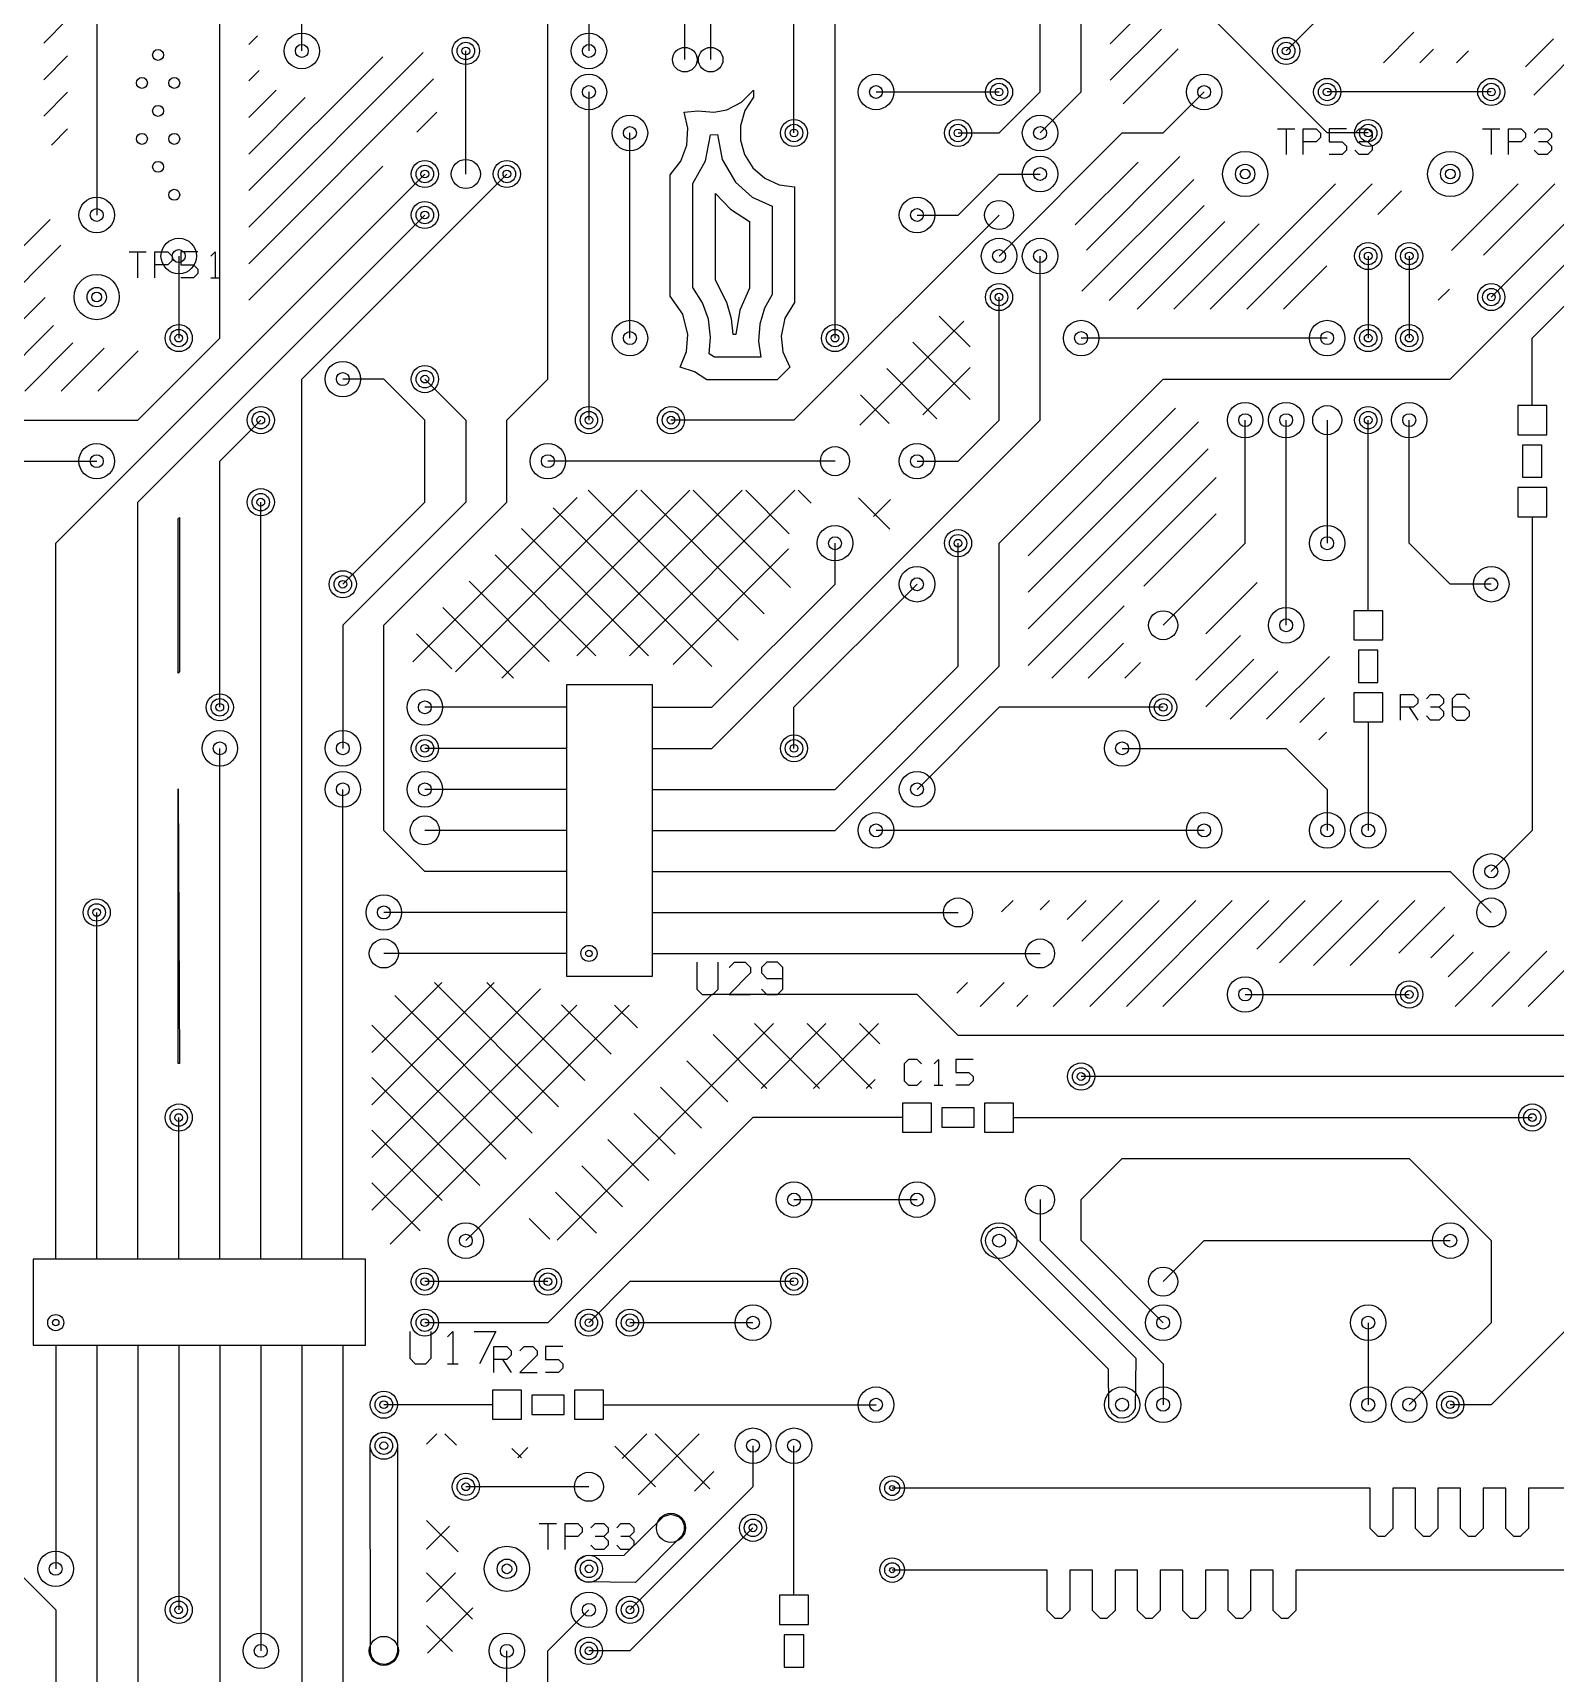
# Model space of a CAD drawing. Extents: x 7 to 280, y 7 to 360.
# Drawn here: x 122.5 to 169.6, y 249.5 to 300.3 of the extents above; entities that cross this region are included whole.
import ezdxf

# ---------------------------------------------------------------- set-up
doc = ezdxf.new("R2010")
doc.units = 0
doc.layers.add('SCORE', color=5, linetype='CONTINUOUS')

msp = doc.modelspace()

# ---------------------------------------------------------------- linework, layer by layer
at = {"layer": 'SCORE'}
for p, q in [((143.47, 299.45), (143.47, 323.45)), ((139.7, 321.31), (139.7, 299.72)), ((173.99, 312.42), (161.29, 299.72)), ((130.81, 299.72), (130.81, 311.15)), ((142.67, 299.45), (142.67, 310.05)), ((182.88, 307.34), (167.64, 292.1)), ((128.27, 290.83), (128.27, 304.8)), ((138.43, 289.56), (138.43, 303.53)), ((146.05, 297.18), (146.05, 303.53)), ((147.32, 290.83), (147.32, 303.53)), ((124.46, 302.26), (124.46, 294.64)), ((153.67, 298.45), (153.67, 302.26)), ((154.94, 298.45), (154.94, 302.26)), ((122.82, 299.9613), (123.56, 300.7013)), ((155.84, 299.9426), (156.8635, 300.9661)), ((162.56, 297.18), (158.75, 300.99)), ((129.17, 299.9223), (129.4395, 300.1918)), ((155.84, 298.8112), (157.4268, 300.398)), ((164.2984, 299.35), (165.2464, 300.298)), ((129.17, 294.2655), (134.5715, 299.667)), ((135.89, 295.91), (135.89, 299.72)), ((156.2402, 298.08), (157.945, 299.7848)), ((165.4298, 299.35), (165.855, 299.7753)), ((166.5611, 299.35), (166.9347, 299.7236)), ((168.7041, 299.2302), (169.5639, 300.09)), ((168.9559, 298.3506), (170.6952, 300.09)), ((122.82, 298.8299), (123.56, 299.5699)), ((129.17, 295.3968), (133.314, 299.5409)), ((129.17, 298.791), (129.4933, 299.1142)), ((129.17, 293.1341), (134.8923, 298.8564)), ((122.82, 297.6985), (123.56, 298.4385)), ((129.17, 297.6596), (130.0171, 298.5067)), ((129.17, 296.5282), (130.9161, 298.2743)), ((139.7, 298.45), (139.7, 288.29)), ((143.9688, 297.8987), (144.4257, 298.13)), ((144.4257, 298.13), (144.8, 298.5085)), ((144.8, 298.2868), (144.532, 297.8752)), ((144.8, 298.5085), (144.8, 298.2868)), ((148.59, 298.45), (152.4, 298.45)), ((152.4, 297.18), (153.67, 298.45)), ((153.67, 297.18), (154.94, 298.45)), ((157.48, 297.18), (158.75, 298.45)), ((167.64, 298.45), (162.56, 298.45)), ((134.3734, 297.2061), (134.99, 297.8227)), ((142.6516, 297.8207), (143.07, 297.8703)), ((142.7633, 297.3295), (142.6516, 297.8207)), ((143.07, 297.8703), (143.5686, 297.8233)), ((143.5686, 297.8233), (143.9688, 297.8987)), ((144.532, 297.8752), (144.3956, 297.4046)), ((123.0592, 296.8064), (123.56, 297.3072)), ((140.97, 290.83), (140.97, 297.18)), ((142.7295, 296.8025), (142.7633, 297.3295)), ((143.3141, 296.3126), (143.4685, 297.1207)), ((143.4685, 297.1207), (143.6812, 297.1302)), ((143.6812, 297.1302), (143.826, 296.3623)), ((144.3956, 297.4046), (144.3956, 296.9554)), ((151.13, 297.18), (152.4, 297.18)), ((152.4, 293.37), (156.21, 297.18)), ((156.21, 297.18), (157.48, 297.18)), ((161.02, 297.31), (161.5533, 297.31)), ((161.2867, 297.31), (161.2867, 296.51)), ((161.82, 296.51), (161.82, 297.31)), ((161.82, 297.31), (162.22, 297.31)), ((162.22, 297.31), (162.3533, 297.1767)), ((162.3533, 297.1767), (162.3533, 297.0433)), ((163.83, 297.18), (162.56, 297.18)), ((163.1533, 297.31), (162.62, 297.31)), ((162.62, 297.31), (162.62, 296.91)), ((163.42, 297.1767), (163.5533, 297.31)), ((163.5533, 297.31), (163.82, 297.31)), ((163.82, 297.31), (163.9533, 297.1767)), ((163.9533, 297.1767), (163.9533, 297.0433)), ((167.37, 297.31), (167.9033, 297.31)), ((167.6367, 297.31), (167.6367, 296.51)), ((168.17, 296.51), (168.17, 297.31)), ((168.17, 297.31), (168.57, 297.31)), ((168.57, 297.31), (168.7033, 297.1767)), ((168.7033, 297.1767), (168.7033, 297.0433)), ((168.97, 297.1767), (169.1033, 297.31)), ((169.1033, 297.31), (169.37, 297.31)), ((169.37, 297.31), (169.5033, 297.1767)), ((169.5033, 297.1767), (169.5033, 297.0433)), ((142.5442, 296.308), (142.7295, 296.8025)), ((144.3956, 296.9554), (144.5181, 296.5162)), ((162.22, 296.91), (161.82, 296.91)), ((162.3533, 297.0433), (162.22, 296.91)), ((162.62, 296.91), (163.02, 296.91)), ((163.02, 296.91), (163.1533, 296.7767)), ((163.1533, 296.6433), (163.02, 296.51)), ((163.1533, 296.7767), (163.1533, 296.6433)), ((163.5533, 296.51), (163.42, 296.6433)), ((163.82, 296.91), (163.5533, 296.91)), ((163.9533, 297.0433), (163.82, 296.91)), ((163.82, 296.91), (163.9533, 296.7767)), ((163.9533, 296.6433), (163.82, 296.51)), ((163.9533, 296.7767), (163.9533, 296.6433)), ((168.57, 296.91), (168.17, 296.91)), ((168.7033, 297.0433), (168.57, 296.91)), ((169.1033, 296.51), (168.97, 296.6433)), ((169.37, 296.91), (169.1033, 296.91)), ((169.5033, 297.0433), (169.37, 296.91)), ((169.37, 296.91), (169.5033, 296.7767)), ((169.5033, 296.6433), (169.37, 296.51)), ((169.5033, 296.7767), (169.5033, 296.6433)), ((129.17, 292.0027), (133.3239, 296.1566)), ((142.22, 295.8855), (142.5442, 296.308)), ((142.92, 295.6164), (143.3141, 296.3126)), ((143.826, 296.3623), (144.2356, 295.656)), ((144.5181, 296.5162), (144.7767, 296.1001)), ((144.7767, 296.1001), (145.145, 295.777)), ((154.7545, 294.3316), (156.7029, 296.28)), ((155.1079, 293.5536), (158.0009, 296.4467)), ((163.02, 296.51), (162.62, 296.51)), ((163.82, 296.51), (163.5533, 296.51)), ((169.37, 296.51), (169.1033, 296.51)), ((123.19, 284.48), (134.62, 295.91)), ((130.81, 289.56), (137.16, 295.91)), ((142.22, 292.1245), (142.22, 295.8855)), ((142.92, 292.3936), (142.92, 295.6164)), ((144.2356, 295.656), (144.7561, 295.195)), ((145.145, 295.777), (145.5912, 295.5747)), ((145.5912, 295.5747), (146.07, 295.5107)), ((151.13, 294.64), (152.4, 295.91)), ((152.4, 295.91), (153.67, 295.91)), ((154.965, 292.2793), (158.4293, 295.7437)), ((158.9411, 291.73), (162.8211, 295.61)), ((160.0725, 291.73), (163.9525, 295.61)), ((166.4086, 293.5406), (168.478, 295.61)), ((167.396, 293.3966), (169.6093, 295.61)), ((143.62, 295.3053), (144.082, 294.8245)), ((143.62, 292.6227), (143.62, 295.3053)), ((144.7561, 295.195), (145.37, 294.9103)), ((146.07, 295.5107), (146.07, 291.9368)), ((164.1292, 294.6553), (164.8593, 295.3854)), ((125.73, 285.75), (134.62, 294.64)), ((144.082, 294.8245), (144.67, 294.4387)), ((145.37, 294.9103), (145.37, 292.1759)), ((152.4, 294.64), (146.05, 288.29)), ((149.86, 294.64), (151.13, 294.64)), ((155.8078, 291.9908), (158.7521, 294.9351)), ((120.8815, 292.3659), (123.0173, 294.5017)), ((144.67, 294.4387), (144.67, 292.3787)), ((156.6784, 291.73), (159.3887, 294.4404)), ((157.8098, 291.73), (160.4488, 294.369)), ((120.9117, 291.2648), (123.3522, 293.7052)), ((125.46, 293.5), (125.9933, 293.5)), ((125.7267, 293.5), (125.7267, 292.7)), ((126.26, 292.7), (126.26, 293.5)), ((126.26, 293.5), (126.66, 293.5)), ((126.66, 293.1), (126.26, 293.1)), ((126.66, 293.5), (126.7933, 293.3667)), ((126.7933, 293.2333), (126.66, 293.1)), ((126.7933, 293.3667), (126.7933, 293.2333)), ((127, 293.37), (127, 290.83)), ((127.5933, 293.5), (127.06, 293.5)), ((127.06, 293.5), (127.06, 293.1)), ((127.06, 293.1), (127.46, 293.1)), ((127.46, 293.1), (127.5933, 292.9667)), ((127.9933, 293.3667), (128.1267, 293.5)), ((128.1267, 293.5), (128.1267, 292.7)), ((153.67, 288.29), (153.67, 293.37)), ((161.2039, 291.73), (162.5447, 293.0708)), ((163.83, 293.37), (163.83, 290.83)), ((165.1, 293.37), (165.1, 290.83)), ((166.37, 289.56), (170.18, 293.37)), ((127.46, 292.7), (127.06, 292.7)), ((127.5933, 292.8333), (127.46, 292.7)), ((127.5933, 292.9667), (127.5933, 292.8333)), ((127.9933, 292.7), (128.26, 292.7)), ((143.9732, 291.9332), (143.62, 292.6227)), ((120.915, 290.1367), (122.8607, 292.0823)), ((142.6081, 291.5749), (142.22, 292.1245)), ((143.2178, 291.923), (142.92, 292.3936)), ((144.67, 292.3787), (144.375, 291.6952)), ((145.37, 292.1759), (145.1413, 291.7616)), ((152.4, 288.29), (152.4, 292.1)), ((166, 292.0007), (166.3434, 292.344)), ((168.91, 290.83), (170.18, 292.1)), ((142.7658, 290.9452), (142.6081, 291.5749)), ((143.401, 291.4111), (143.2178, 291.923)), ((144.1131, 291.4277), (143.9732, 291.9332)), ((144.375, 291.6952), (144.2527, 290.94)), ((145.1413, 291.7616), (144.9909, 291.2658)), ((146.07, 291.9368), (145.7674, 291.4439)), ((150.5465, 291.5137), (151.5, 290.5602)), ((121.0997, 289.19), (123.1266, 291.2169)), ((143.4693, 290.857), (143.401, 291.4111)), ((144.1673, 290.94), (144.1131, 291.4277)), ((144.9909, 291.2658), (144.9523, 290.7343)), ((145.7674, 291.4439), (145.6515, 290.8913)), ((148.0851, 288.1316), (151.31, 291.3566)), ((122.2311, 289.19), (123.722, 290.681)), ((123.3624, 289.19), (124.6899, 290.5174)), ((125.73, 288.29), (128.27, 290.83)), ((142.722, 290.419), (142.7658, 290.9452)), ((143.4216, 290.3437), (143.4693, 290.857)), ((144.2527, 290.94), (144.1673, 290.94)), ((144.9523, 290.7343), (145.0251, 290.24)), ((145.6515, 290.8913), (145.7055, 290.4044)), ((149.7333, 290.7005), (151.5, 288.9338)), ((162.56, 290.83), (154.94, 290.83)), ((168.91, 288.74), (168.91, 290.83)), ((124.4938, 289.19), (125.7406, 290.4368)), ((142.5306, 289.934), (142.722, 290.419)), ((143.5859, 290.24), (143.4216, 290.3437)), ((145.0251, 290.24), (143.5859, 290.24)), ((145.7055, 290.4044), (145.9165, 289.9258)), ((130.81, 264.16), (130.81, 289.56)), ((133.35, 289.56), (132.08, 289.56)), ((134.62, 288.29), (133.35, 289.56)), ((134.62, 289.56), (135.89, 288.29)), ((137.16, 288.29), (138.43, 289.56)), ((142.9724, 289.7904), (142.5306, 289.934)), ((143.3468, 289.54), (142.9724, 289.7904)), ((145.5317, 289.54), (143.3468, 289.54)), ((145.9165, 289.9258), (145.5317, 289.54)), ((148.9201, 289.8873), (150.4752, 288.3323)), ((150.0383, 288.4586), (151.5, 289.9202)), ((152.4, 284.48), (157.48, 289.56)), ((157.48, 289.56), (166.37, 289.56)), ((148.107, 289.0742), (148.9969, 288.1843)), ((153.3, 284.0933), (157.8667, 288.66)), ((169.36, 288.74), (168.46, 288.74)), ((168.46, 288.74), (168.46, 287.84)), ((169.36, 287.84), (169.36, 288.74)), ((115.57, 288.29), (125.73, 288.29)), ((128.27, 287.02), (129.54, 288.29)), ((134.62, 285.75), (134.62, 288.29)), ((135.89, 288.29), (135.89, 285.75)), ((137.16, 285.75), (137.16, 288.29)), ((146.05, 288.29), (142.24, 288.29)), ((143.51, 278.13), (153.67, 288.29)), ((151.13, 287.02), (152.4, 288.29)), ((153.3, 282.962), (158.5717, 288.2336)), ((160.02, 284.48), (160.02, 288.29)), ((161.29, 281.94), (161.29, 288.29)), ((162.56, 288.29), (162.56, 284.48)), ((163.83, 284.48), (163.83, 288.29)), ((165.1, 284.48), (165.1, 288.29)), ((168.46, 287.84), (169.36, 287.84)), ((169.21, 287.52), (168.61, 287.52)), ((168.61, 287.52), (168.61, 286.52)), ((169.21, 286.52), (169.21, 287.52)), ((101.6, 287.02), (124.46, 287.02)), ((128.27, 279.4), (128.27, 287.02)), ((147.32, 287.02), (138.43, 287.02)), ((149.86, 287.02), (151.13, 287.02)), ((153.3, 281.8306), (158.873, 287.4036)), ((153.3, 280.6992), (159.12, 286.5192)), ((168.61, 286.52), (169.21, 286.52)), ((135.5696, 280.4952), (141.1944, 286.12)), ((137.0008, 280.3), (142.8208, 286.12)), ((139.3256, 280.9985), (144.4471, 286.12)), ((139.6767, 286.12), (144.317, 281.4798)), ((140.952, 280.9985), (146.0735, 286.12)), ((141.3031, 286.12), (145.1301, 282.2929)), ((142.9294, 286.12), (145.9433, 283.1061)), ((144.5558, 286.12), (145.9009, 284.7748)), ((146.1821, 286.12), (146.5774, 285.7247)), ((169.36, 286.2), (168.46, 286.2)), ((168.46, 286.2), (168.46, 285.3)), ((169.36, 285.3), (169.36, 286.2)), ((125.73, 264.16), (125.73, 285.75)), ((129.54, 264.16), (129.54, 285.75)), ((135.89, 285.75), (132.08, 281.94)), ((132.08, 283.21), (134.62, 285.75)), ((133.35, 281.94), (137.16, 285.75)), ((134.2511, 280.803), (139.3398, 285.8917)), ((138.5909, 285.5795), (143.5038, 280.6666)), ((148.0461, 285.8824), (149.0178, 284.9106)), ((148.5116, 285.3054), (149.0346, 285.8284)), ((126.98, 285.2322), (127.02, 285.2722)), ((126.98, 280.4595), (126.98, 285.2322)), ((127.02, 285.2722), (127.02, 280.5068)), ((137.6134, 284.9306), (141.5455, 280.9985)), ((156.8822, 283.15), (159.12, 285.3878)), ((168.46, 285.3), (169.36, 285.3)), ((168.91, 285.3), (168.91, 283.21)), ((123.19, 264.16), (123.19, 284.48)), ((147.32, 283.21), (147.32, 284.48)), ((151.13, 280.67), (151.13, 284.48)), ((152.4, 280.67), (152.4, 284.48)), ((157.48, 281.94), (160.02, 284.48)), ((163.83, 282.39), (163.83, 284.48)), ((166.37, 283.21), (165.1, 284.48)), ((136.8002, 284.1174), (139.9192, 280.9985)), ((142.3095, 280.7297), (145.8814, 284.3017)), ((135.9871, 283.3043), (138.4685, 280.8229)), ((143.51, 279.4), (147.32, 283.21)), ((146.05, 279.4), (149.86, 283.21)), ((158.8035, 281.6772), (160.39, 283.2637)), ((167.64, 283.21), (166.37, 283.21)), ((168.91, 283.21), (168.91, 275.59)), ((135.1739, 282.4911), (137.365, 280.3)), ((154.0322, 280.3), (156.27, 282.5378)), ((164.28, 282.39), (163.38, 282.39)), ((163.38, 282.39), (163.38, 281.49)), ((164.28, 281.49), (164.28, 282.39)), ((132.08, 281.94), (132.08, 278.13)), ((133.35, 275.59), (133.35, 281.94)), ((134.3607, 281.6779), (135.4507, 280.5879)), ((155.1635, 280.3), (156.2494, 281.3859)), ((158.4975, 280.2399), (159.8765, 281.6188)), ((163.38, 281.49), (164.28, 281.49)), ((158.7993, 279.4103), (160.2847, 280.8957)), ((160.6818, 279.03), (162.63, 280.9782)), ((164.13, 281.17), (163.53, 281.17)), ((163.53, 281.17), (163.53, 280.17)), ((164.13, 280.17), (164.13, 281.17)), ((127.02, 280.5068), (126.98, 280.4595)), ((147.32, 275.59), (152.4, 280.67)), ((147.32, 276.86), (151.13, 280.67)), ((156.2949, 280.3), (156.7807, 280.7858)), ((159.5504, 279.03), (161.0336, 280.5133)), ((141.6685, 280.0985), (139.0015, 280.0985)), ((139.0015, 280.0985), (139.0015, 271.0815)), ((141.6685, 271.0815), (141.6685, 280.0985)), ((164.28, 279.85), (163.38, 279.85)), ((163.38, 279.85), (163.38, 278.95)), ((163.53, 280.17), (164.13, 280.17)), ((164.28, 278.95), (164.28, 279.85)), ((137.16, 279.4), (134.62, 279.4)), ((139.0015, 279.4), (137.16, 279.4)), ((141.6685, 279.4), (143.51, 279.4)), ((146.05, 278.13), (146.05, 279.4)), ((152.4, 279.4), (149.86, 276.86)), ((157.48, 279.4), (152.4, 279.4)), ((161.7091, 278.926), (162.48, 279.6969)), ((164.83, 279), (164.83, 279.8)), ((164.83, 279.8), (165.23, 279.8)), ((165.23, 279.4), (164.83, 279.4)), ((165.0967, 279.4), (165.3633, 279)), ((165.23, 279.8), (165.3633, 279.6667)), ((165.3633, 279.5333), (165.23, 279.4)), ((165.3633, 279.6667), (165.3633, 279.5333)), ((165.63, 279.6667), (165.7633, 279.8)), ((165.7633, 279.8), (166.03, 279.8)), ((166.03, 279.4), (165.7633, 279.4)), ((166.03, 279.8), (166.1633, 279.6667)), ((166.1633, 279.5333), (166.03, 279.4)), ((166.03, 279.4), (166.1633, 279.2667)), ((166.1633, 279.6667), (166.1633, 279.5333)), ((166.5633, 279.8), (166.43, 279.6667)), ((166.43, 279.6667), (166.43, 279.1333)), ((166.83, 279.4), (166.43, 279.4)), ((166.83, 279.8), (166.5633, 279.8)), ((166.9633, 279.6667), (166.83, 279.8)), ((166.9633, 279.2667), (166.83, 279.4)), ((163.38, 278.95), (164.28, 278.95)), ((163.83, 278.95), (163.83, 276.86)), ((165.7633, 279), (165.63, 279.1333)), ((166.03, 279), (165.7633, 279)), ((166.1633, 279.1333), (166.03, 279)), ((166.1633, 279.2667), (166.1633, 279.1333)), ((166.43, 279.1333), (166.5633, 279)), ((166.5633, 279), (166.83, 279)), ((166.83, 279), (166.9633, 279.1333)), ((166.9633, 279.1333), (166.9633, 279.2667)), ((162.3036, 278.3891), (162.5407, 278.6262)), ((128.27, 264.16), (128.27, 278.13)), ((137.16, 278.13), (134.62, 278.13)), ((139.0015, 278.13), (137.16, 278.13)), ((141.6685, 278.13), (143.51, 278.13)), ((156.21, 278.13), (161.29, 278.13)), ((161.29, 278.13), (162.56, 276.86)), ((126.98, 268.3693), (126.98, 276.8754)), ((126.98, 276.8754), (127.02, 268.3693)), ((132.08, 264.16), (132.08, 276.86)), ((137.16, 276.86), (134.62, 276.86)), ((139.0015, 276.86), (137.16, 276.86)), ((141.6685, 276.86), (143.51, 276.86)), ((143.51, 276.86), (147.32, 276.86)), ((162.56, 276.86), (162.56, 275.59)), ((163.83, 276.86), (163.83, 275.59)), ((134.62, 274.32), (133.35, 275.59)), ((137.16, 275.59), (134.62, 275.59)), ((139.0015, 275.59), (137.16, 275.59)), ((141.6685, 275.59), (143.51, 275.59)), ((143.51, 275.59), (147.32, 275.59)), ((158.75, 275.59), (148.59, 275.59)), ((168.91, 275.59), (167.64, 274.32)), ((137.16, 274.32), (134.62, 274.32)), ((139.0015, 274.32), (137.16, 274.32)), ((141.6685, 274.32), (143.51, 274.32)), ((143.51, 274.32), (166.37, 274.32)), ((166.37, 274.32), (167.64, 273.05)), ((152.4793, 273.068), (152.8313, 273.42)), ((153.672, 273.1293), (153.9627, 273.42)), ((154.0774, 270.1406), (157.3568, 273.42)), ((154.5101, 272.8361), (155.094, 273.42)), ((154.9649, 272.1595), (156.2254, 273.42)), ((155.209, 270.1408), (158.4882, 273.42)), ((156.3406, 270.1411), (159.6195, 273.42)), ((157.4722, 270.1413), (160.7509, 273.42)), ((160.377, 271.9147), (161.8823, 273.42)), ((161.0858, 271.4922), (163.0136, 273.42)), ((162.135, 271.41), (164.145, 273.42)), ((163.2664, 271.41), (165.2764, 273.42)), ((164.7771, 271.7894), (166.2025, 273.2147)), ((124.46, 264.16), (124.46, 273.05)), ((137.16, 273.05), (133.35, 273.05)), ((139.0015, 273.05), (137.16, 273.05)), ((141.6685, 273.05), (143.51, 273.05)), ((143.51, 273.05), (151.13, 273.05)), ((165.7674, 271.6483), (166.4798, 272.3607)), ((137.16, 271.78), (133.35, 271.78)), ((139.0015, 271.78), (137.16, 271.78)), ((141.6685, 271.78), (143.51, 271.78)), ((143.51, 271.78), (153.67, 271.78)), ((166.303, 271.0525), (167.075, 271.8245)), ((166.5219, 270.14), (168.2075, 271.8256)), ((167.6532, 270.14), (169.3648, 271.8516)), ((143.04, 271.51), (143.04, 270.6767)), ((143.7067, 270.6767), (143.7067, 271.51)), ((144.04, 271.3433), (144.2067, 271.51)), ((144.7067, 271.1767), (144.04, 270.51)), ((144.2067, 271.51), (144.54, 271.51)), ((144.54, 271.51), (144.7067, 271.3433)), ((144.7067, 271.3433), (144.7067, 271.1767)), ((145.2067, 271.51), (145.04, 271.3433)), ((145.04, 271.3433), (145.04, 271.1767)), ((145.04, 271.1767), (145.2067, 271.01)), ((145.54, 271.51), (145.2067, 271.51)), ((145.7067, 271.3433), (145.54, 271.51)), ((145.7067, 270.6767), (145.7067, 271.3433)), ((168.7846, 270.14), (170.0039, 271.3593)), ((132.98, 267.0908), (136.7692, 270.88)), ((132.98, 268.7172), (135.1428, 270.88)), ((132.98, 265.4645), (138.1962, 270.6807)), ((134.9148, 270.88), (138.761, 267.0338)), ((136.5411, 270.88), (139.5742, 267.847)), ((139.0015, 271.0815), (141.6685, 271.0815)), ((143.04, 270.6767), (143.2067, 270.51)), ((143.54, 270.51), (143.7067, 270.6767)), ((145.04, 270.6767), (145.2067, 270.51)), ((145.2067, 271.01), (145.7067, 271.01)), ((145.54, 270.51), (145.7067, 270.6767)), ((151.0927, 270.5501), (151.4227, 270.88)), ((151.8141, 270.1401), (152.554, 270.88)), ((132.98, 263.8381), (139.3234, 270.1815)), ((133.5496, 262.7814), (140.9497, 270.1815)), ((133.6935, 270.4749), (137.9478, 266.2206)), ((143.51, 270.51), (135.89, 262.89)), ((138.8531, 270.1943), (140.3873, 268.6601)), ((140.4923, 270.1815), (141.2005, 269.4733)), ((143.2067, 270.51), (143.54, 270.51)), ((149.86, 270.51), (143.51, 270.51)), ((144.04, 270.51), (144.7067, 270.51)), ((145.2067, 270.51), (145.54, 270.51)), ((151.13, 269.24), (149.86, 270.51)), ((152.9458, 270.1404), (153.2905, 270.4851)), ((160.02, 270.51), (165.1, 270.51)), ((132.98, 269.5621), (137.1346, 265.4074)), ((138.7121, 262.9091), (145.413, 269.61)), ((143.5424, 269.2696), (145.212, 267.6)), ((144.8284, 269.61), (146.8384, 267.6)), ((145.0293, 267.6), (147.0393, 269.61)), ((146.4547, 269.61), (148.4647, 267.6)), ((146.6557, 267.6), (148.6657, 269.61)), ((148.081, 269.61), (148.7037, 268.9873)), ((170.18, 269.24), (151.13, 269.24)), ((127.02, 268.3693), (126.98, 268.3693)), ((142.7292, 268.4564), (143.9964, 267.1892)), ((149.5933, 268.5), (149.46, 268.3667)), ((149.46, 268.3667), (149.46, 267.8333)), ((149.86, 268.5), (149.5933, 268.5)), ((149.9933, 268.3667), (149.86, 268.5)), ((150.3933, 268.3667), (150.5267, 268.5)), ((150.5267, 268.5), (150.5267, 267.7)), ((151.5933, 268.5), (151.06, 268.5)), ((151.06, 268.5), (151.06, 268.1)), ((132.98, 267.9357), (136.3215, 264.5943)), ((141.9161, 267.6433), (143.1833, 266.3761)), ((148.282, 267.6), (148.56, 267.878)), ((149.46, 267.8333), (149.5933, 267.7)), ((149.5933, 267.7), (149.86, 267.7)), ((149.86, 267.7), (149.9933, 267.8333)), ((150.3933, 267.7), (150.66, 267.7)), ((151.06, 268.1), (151.46, 268.1)), ((151.46, 267.7), (151.06, 267.7)), ((151.46, 268.1), (151.5933, 267.9667)), ((151.5933, 267.8333), (151.46, 267.7)), ((151.5933, 267.9667), (151.5933, 267.8333)), ((170.18, 267.97), (154.94, 267.97)), ((150.31, 267.15), (149.41, 267.15)), ((149.41, 267.15), (149.41, 266.25)), ((150.31, 266.25), (150.31, 267.15)), ((152.85, 267.15), (151.95, 267.15)), ((151.95, 267.15), (151.95, 266.25)), ((152.85, 266.25), (152.85, 267.15)), ((127, 264.16), (127, 266.7)), ((144.78, 266.7), (138.43, 260.35)), ((141.1029, 266.8301), (142.3701, 265.5629)), ((147.32, 266.7), (144.78, 266.7)), ((149.41, 266.7), (147.32, 266.7)), ((151.63, 267), (150.63, 267)), ((150.63, 267), (150.63, 266.4)), ((151.63, 266.4), (151.63, 267)), ((152.85, 266.7), (154.94, 266.7)), ((154.94, 266.7), (168.91, 266.7)), ((132.98, 266.3094), (135.152, 264.1374)), ((149.41, 266.25), (150.31, 266.25)), ((150.63, 266.4), (151.63, 266.4)), ((151.95, 266.25), (152.85, 266.25)), ((140.2897, 266.0169), (141.5569, 264.7497)), ((139.4765, 265.2037), (140.7437, 263.9365)), ((154.94, 264.16), (156.21, 265.43)), ((156.21, 265.43), (165.1, 265.43)), ((165.1, 265.43), (167.64, 262.89)), ((132.98, 264.683), (134.4721, 263.1909)), ((123.19, 262.3185), (123.19, 264.16)), ((124.46, 262.3185), (124.46, 264.16)), ((125.73, 262.3185), (125.73, 264.16)), ((127, 262.3185), (127, 264.16)), ((128.27, 262.3185), (128.27, 264.16)), ((129.54, 262.3185), (129.54, 264.16)), ((130.81, 262.3185), (130.81, 264.16)), ((132.08, 262.3185), (132.08, 264.16)), ((138.6634, 264.3906), (139.9306, 263.1234)), ((146.05, 264.16), (149.86, 264.16)), ((153.67, 264.16), (153.67, 262.89)), ((154.94, 262.89), (154.94, 264.16)), ((137.8502, 263.5774), (138.4894, 262.9382)), ((151.9981, 263.0119), (152.0753, 263.1564)), ((152.0753, 263.1564), (152.202, 263.2604)), ((152.202, 263.2604), (152.3588, 263.308)), ((152.3588, 263.308), (152.5219, 263.2919)), ((152.5219, 263.2919), (152.6664, 263.2147)), ((152.6664, 263.2147), (156.63, 259.254)), ((151.98, 262.89), (151.9981, 263.0119)), ((151.9981, 262.7681), (151.98, 262.89)), ((152.0753, 262.6236), (151.9981, 262.7681)), ((155.79, 258.906), (152.0753, 262.6236)), ((153.67, 262.89), (157.48, 259.08)), ((157.48, 260.35), (154.94, 262.89)), ((157.48, 261.62), (158.75, 262.89)), ((158.75, 262.89), (166.37, 262.89)), ((167.64, 262.89), (167.64, 260.35)), ((132.7785, 262.3185), (122.4915, 262.3185)), ((122.4915, 262.3185), (122.4915, 259.6515)), ((132.7785, 259.6515), (132.7785, 262.3185)), ((138.43, 261.62), (134.62, 261.62)), ((140.97, 261.62), (139.7, 260.35)), ((146.05, 261.62), (140.97, 261.62)), ((171.45, 261.62), (167.64, 257.81)), ((134.15, 260.08), (134.15, 259.2467)), ((138.43, 260.35), (134.62, 260.35)), ((134.8167, 259.2467), (134.8167, 260.08)), ((135.3167, 259.9133), (135.4833, 260.08)), ((135.4833, 260.08), (135.4833, 259.08)), ((136.15, 260.08), (136.8167, 260.08)), ((136.8167, 260.08), (136.3167, 259.08)), ((144.78, 260.35), (140.97, 260.35)), ((163.83, 260.35), (163.83, 257.81)), ((167.64, 260.35), (165.1, 257.81)), ((122.4915, 259.6515), (132.7785, 259.6515)), ((123.19, 259.6515), (123.19, 257.81)), ((124.46, 259.6515), (124.46, 257.81)), ((125.73, 259.6515), (125.73, 257.81)), ((127, 259.6515), (127, 257.81)), ((128.27, 259.6515), (128.27, 257.81)), ((129.54, 259.6515), (129.54, 257.81)), ((130.81, 259.6515), (130.81, 257.81)), ((132.08, 259.6515), (132.08, 257.81)), ((136.76, 258.81), (136.76, 259.61)), ((136.76, 259.61), (137.16, 259.61)), ((137.16, 259.61), (137.2933, 259.4767)), ((137.56, 259.4767), (137.6933, 259.61)), ((137.6933, 259.61), (137.96, 259.61)), ((137.96, 259.61), (138.0933, 259.4767)), ((138.8933, 259.61), (138.36, 259.61)), ((138.36, 259.61), (138.36, 259.21)), ((134.15, 259.2467), (134.3167, 259.08)), ((134.3167, 259.08), (134.65, 259.08)), ((134.65, 259.08), (134.8167, 259.2467)), ((135.3167, 259.08), (135.65, 259.08)), ((137.16, 259.21), (136.76, 259.21)), ((137.0267, 259.21), (137.2933, 258.81)), ((137.2933, 259.3433), (137.16, 259.21)), ((137.2933, 259.4767), (137.2933, 259.3433)), ((138.0933, 259.3433), (137.56, 258.81)), ((138.0933, 259.4767), (138.0933, 259.3433)), ((138.36, 259.21), (138.76, 259.21)), ((138.76, 259.21), (138.8933, 259.0767)), ((138.8933, 259.0767), (138.8933, 258.9433)), ((156.63, 259.254), (156.6119, 257.6881)), ((157.48, 259.08), (157.48, 257.81)), ((137.56, 258.81), (138.0933, 258.81)), ((138.76, 258.81), (138.36, 258.81)), ((138.8933, 258.9433), (138.76, 258.81)), ((155.7981, 257.7281), (155.79, 258.906)), ((137.61, 258.26), (136.71, 258.26)), ((136.71, 258.26), (136.71, 257.36)), ((137.61, 257.36), (137.61, 258.26)), ((138.93, 258.11), (137.93, 258.11)), ((137.93, 258.11), (137.93, 257.51)), ((138.93, 257.51), (138.93, 258.11)), ((140.15, 258.26), (139.25, 258.26)), ((139.25, 258.26), (139.25, 257.36)), ((140.15, 257.36), (140.15, 258.26)), ((123.19, 257.81), (123.19, 252.73)), ((124.46, 257.81), (124.46, 248.92)), ((125.73, 257.81), (125.73, 246.38)), ((127, 257.81), (127, 251.46)), ((128.27, 257.81), (128.27, 245.11)), ((129.54, 257.81), (129.54, 250.19)), ((130.81, 257.81), (130.81, 245.11)), ((132.08, 257.81), (132.08, 246.38)), ((134.62, 257.81), (133.35, 257.81)), ((136.71, 257.81), (134.62, 257.81)), ((137.93, 257.51), (138.93, 257.51)), ((140.15, 257.81), (142.24, 257.81)), ((142.24, 257.81), (148.59, 257.81)), ((155.913, 257.513), (155.7981, 257.7281)), ((156.0881, 257.4081), (155.913, 257.513)), ((156.5347, 257.5436), (156.408, 257.4396)), ((156.6119, 257.6881), (156.5347, 257.5436)), ((167.64, 257.81), (166.37, 257.81)), ((133.1893, 256.928), (133.35, 256.96)), ((133.35, 256.96), (133.5107, 256.928)), ((136.71, 257.36), (137.61, 257.36)), ((139.25, 257.36), (140.15, 257.36)), ((156.2512, 257.392), (156.0881, 257.4081)), ((156.408, 257.4396), (156.2512, 257.392)), ((132.93, 256.54), (132.962, 256.7007)), ((132.932, 250.1488), (132.93, 256.54)), ((132.962, 256.7007), (133.053, 256.837)), ((133.053, 256.837), (133.1893, 256.928)), ((133.5107, 256.928), (133.647, 256.837)), ((133.647, 256.837), (133.738, 256.7007)), ((133.738, 256.7007), (133.768, 256.5812)), ((133.768, 256.5812), (133.768, 250.1488)), ((134.6686, 256.5915), (134.987, 256.91)), ((135.2413, 256.91), (135.5951, 256.5562)), ((137.3177, 256.46), (137.6077, 256.17)), ((137.4997, 256.17), (137.8136, 256.4839)), ((140.4994, 256.531), (141.7665, 255.2638)), ((140.7274, 256.145), (141.4924, 256.91)), ((141.228, 255.0192), (143.1188, 256.91)), ((141.7467, 256.91), (143.447, 255.2098)), ((144.78, 256.54), (144.78, 255.27)), ((146.05, 254), (146.05, 256.54)), ((142.9701, 255.135), (143.5729, 255.7378)), ((139.7, 255.27), (135.89, 255.27)), ((144.78, 255.27), (140.97, 251.46)), ((163.89, 255.23), (149.09, 255.23)), ((163.89, 253.98), (163.89, 255.23)), ((165.29, 255.23), (164.59, 255.23)), ((164.59, 255.23), (164.59, 253.98)), ((165.29, 253.98), (165.29, 255.23)), ((166.69, 255.23), (165.99, 255.23)), ((165.99, 255.23), (165.99, 253.98)), ((166.69, 253.98), (166.69, 255.23)), ((168.09, 255.23), (167.39, 255.23)), ((167.39, 255.23), (167.39, 253.98)), ((168.09, 253.98), (168.09, 255.23)), ((171.29, 255.23), (168.79, 255.23)), ((168.79, 255.23), (168.79, 253.98)), ((142.0067, 254.3492), (142.24, 254.42)), ((142.24, 254.42), (142.4733, 254.3492)), ((134.668, 254.2307), (135.6479, 253.2508)), ((134.668, 253.3382), (135.3821, 254.0523)), ((138.16, 254.13), (138.6933, 254.13)), ((138.4267, 254.13), (138.4267, 253.33)), ((138.96, 253.33), (138.96, 254.13)), ((138.96, 254.13), (139.36, 254.13)), ((139.36, 254.13), (139.4933, 253.9967)), ((139.4933, 253.9967), (139.4933, 253.8633)), ((139.76, 253.9967), (139.8933, 254.13)), ((139.8933, 254.13), (140.16, 254.13)), ((140.16, 254.13), (140.2933, 253.9967)), ((140.2933, 253.9967), (140.2933, 253.8633)), ((140.56, 253.9967), (140.6933, 254.13)), ((140.6933, 254.13), (140.96, 254.13)), ((140.796, 253.15), (142.0067, 254.3492)), ((140.96, 254.13), (141.0933, 253.9967)), ((144.78, 254), (140.97, 250.19)), ((141.0933, 253.9967), (141.0933, 253.8633)), ((142.4733, 254.3492), (142.5892, 254.2333)), ((142.5892, 254.2333), (142.6519, 254.0819)), ((142.6519, 253.9181), (142.5892, 253.7667)), ((142.6519, 254.0819), (142.6519, 253.9181)), ((146.05, 251.91), (146.05, 254)), ((164.14, 253.73), (163.89, 253.98)), ((164.59, 253.98), (164.34, 253.73)), ((165.54, 253.73), (165.29, 253.98)), ((165.99, 253.98), (165.74, 253.73)), ((166.94, 253.73), (166.69, 253.98)), ((167.39, 253.98), (167.14, 253.73)), ((168.34, 253.73), (168.09, 253.98)), ((168.79, 253.98), (168.54, 253.73)), ((139.36, 253.73), (138.96, 253.73)), ((139.4933, 253.8633), (139.36, 253.73)), ((139.8933, 253.33), (139.76, 253.4633)), ((140.16, 253.73), (139.8933, 253.73)), ((140.2933, 253.8633), (140.16, 253.73)), ((140.16, 253.73), (140.2933, 253.5967)), ((140.2933, 253.4633), (140.16, 253.33)), ((140.2933, 253.5967), (140.2933, 253.4633)), ((140.6933, 253.33), (140.56, 253.4633)), ((140.96, 253.73), (140.6933, 253.73)), ((141.0933, 253.8633), (140.96, 253.73)), ((140.96, 253.73), (141.0933, 253.5967)), ((141.0933, 253.4633), (140.96, 253.33)), ((141.0933, 253.5967), (141.0933, 253.4633)), ((142.5892, 253.7667), (141.144, 252.31)), ((164.34, 253.73), (164.14, 253.73)), ((165.74, 253.73), (165.54, 253.73)), ((167.14, 253.73), (166.94, 253.73)), ((168.54, 253.73), (168.34, 253.73)), ((139.2981, 252.8519), (139.403, 253.027)), ((139.403, 253.027), (139.6181, 253.1419)), ((139.6181, 253.1419), (140.796, 253.15)), ((140.16, 253.33), (139.8933, 253.33)), ((140.96, 253.33), (140.6933, 253.33)), ((121.92, 252.73), (123.19, 251.46)), ((134.668, 251.7119), (135.5651, 252.609)), ((134.668, 252.6043), (136.097, 251.1753)), ((139.282, 252.6888), (139.2981, 252.8519)), ((139.3296, 252.532), (139.282, 252.6888)), ((139.4336, 252.4053), (139.3296, 252.532)), ((139.5781, 252.3281), (139.4336, 252.4053)), ((153.89, 252.69), (149.09, 252.69)), ((153.89, 251.44), (153.89, 252.69)), ((155.29, 252.69), (154.59, 252.69)), ((154.59, 252.69), (154.59, 251.44)), ((155.29, 251.44), (155.29, 252.69)), ((156.69, 252.69), (155.99, 252.69)), ((155.99, 252.69), (155.99, 251.44)), ((156.69, 251.44), (156.69, 252.69)), ((158.09, 252.69), (157.39, 252.69)), ((157.39, 252.69), (157.39, 251.44)), ((158.09, 251.44), (158.09, 252.69)), ((159.49, 252.69), (158.79, 252.69)), ((158.79, 252.69), (158.79, 251.44)), ((159.49, 251.44), (159.49, 252.69)), ((160.89, 252.69), (160.19, 252.69)), ((160.19, 252.69), (160.19, 251.44)), ((160.89, 251.44), (160.89, 252.69)), ((171.29, 252.69), (161.59, 252.69)), ((161.59, 252.69), (161.59, 251.44)), ((141.144, 252.31), (139.5781, 252.3281)), ((146.5, 251.91), (145.6, 251.91)), ((145.6, 251.91), (145.6, 251.01)), ((146.5, 251.01), (146.5, 251.91)), ((123.19, 251.46), (123.19, 245.11)), ((134.6974, 250.115), (136.1078, 251.5254)), ((138.43, 250.19), (139.7, 251.46)), ((154.14, 251.19), (153.89, 251.44)), ((154.59, 251.44), (154.34, 251.19)), ((155.54, 251.19), (155.29, 251.44)), ((155.99, 251.44), (155.74, 251.19)), ((156.94, 251.19), (156.69, 251.44)), ((157.39, 251.44), (157.14, 251.19)), ((158.34, 251.19), (158.09, 251.44)), ((158.79, 251.44), (158.54, 251.19)), ((159.74, 251.19), (159.49, 251.44)), ((160.19, 251.44), (159.94, 251.19)), ((161.14, 251.19), (160.89, 251.44)), ((161.59, 251.44), (161.34, 251.19)), ((134.668, 250.978), (135.4737, 250.1722)), ((145.6, 251.01), (146.5, 251.01)), ((154.34, 251.19), (154.14, 251.19)), ((155.74, 251.19), (155.54, 251.19)), ((157.14, 251.19), (156.94, 251.19)), ((158.54, 251.19), (158.34, 251.19)), ((159.94, 251.19), (159.74, 251.19)), ((161.34, 251.19), (161.14, 251.19)), ((146.35, 250.69), (145.75, 250.69)), ((145.75, 250.69), (145.75, 249.69)), ((146.35, 249.69), (146.35, 250.69)), ((132.9796, 249.992), (132.932, 250.1488)), ((133.0836, 249.8653), (132.9796, 249.992)), ((133.2281, 249.7881), (133.0836, 249.8653)), ((133.647, 249.893), (133.548, 249.8196)), ((133.7204, 249.992), (133.647, 249.893)), ((133.768, 250.1488), (133.7204, 249.992)), ((137.16, 243.84), (137.16, 250.19)), ((138.43, 242.57), (138.43, 250.19)), ((140.97, 250.19), (139.7, 250.19)), ((133.3912, 249.772), (133.2281, 249.7881)), ((133.548, 249.8196), (133.3912, 249.772)), ((145.75, 249.69), (146.35, 249.69))]:
    msp.add_line(p, q, dxfattribs=at)
for centre, radius in [((130.81, 299.72), 0.55), ((135.89, 299.72), 0.42), ((139.7, 299.72), 0.55), ((161.29, 299.72), 0.42), ((126.36, 299.596), 0.17), ((130.81, 299.72), 0.2), ((135.89, 299.72), 0.27), ((135.89, 299.72), 0.12), ((139.7, 299.72), 0.2), ((142.67, 299.45), 0.38), ((143.47, 299.45), 0.38), ((161.29, 299.72), 0.27), ((161.29, 299.72), 0.12), ((125.86, 298.73), 0.17), ((126.86, 298.73), 0.17), ((139.7, 298.45), 0.55), ((139.7, 298.45), 0.2), ((148.59, 298.45), 0.55), ((148.59, 298.45), 0.2), ((152.4, 298.45), 0.42), ((152.4, 298.45), 0.27), ((158.75, 298.45), 0.55), ((158.75, 298.45), 0.2), ((162.56, 298.45), 0.42), ((162.56, 298.45), 0.27), ((167.64, 298.45), 0.42), ((167.64, 298.45), 0.27), ((152.4, 298.45), 0.12), ((162.56, 298.45), 0.12), ((167.64, 298.45), 0.12), ((126.36, 297.864), 0.17), ((140.97, 297.18), 0.55), ((146.05, 297.18), 0.42), ((151.13, 297.18), 0.42), ((153.67, 297.18), 0.55), ((163.83, 297.18), 0.42), ((125.86, 296.998), 0.17), ((126.86, 296.998), 0.17), ((140.97, 297.18), 0.2), ((146.05, 297.18), 0.27), ((146.05, 297.18), 0.12), ((151.13, 297.18), 0.27), ((151.13, 297.18), 0.12), ((153.67, 297.18), 0.2), ((163.83, 297.18), 0.27), ((163.83, 297.18), 0.12), ((160.02, 295.91), 0.7), ((166.37, 295.91), 0.7), ((126.36, 296.132), 0.17), ((134.62, 295.91), 0.42), ((134.62, 295.91), 0.27), ((135.89, 295.91), 0.45), ((137.16, 295.91), 0.42), ((137.16, 295.91), 0.27), ((153.67, 295.91), 0.55), ((153.67, 295.91), 0.2), ((160.02, 295.91), 0.3), ((160.02, 295.91), 0.15), ((166.37, 295.91), 0.3), ((166.37, 295.91), 0.15), ((134.62, 295.91), 0.12), ((137.16, 295.91), 0.12), ((124.46, 294.64), 0.55), ((126.86, 295.266), 0.17), ((134.62, 294.64), 0.42), ((149.86, 294.64), 0.55), ((152.4, 294.64), 0.45), ((124.46, 294.64), 0.2), ((134.62, 294.64), 0.27), ((134.62, 294.64), 0.12), ((149.86, 294.64), 0.2), ((127, 293.37), 0.55), ((127, 293.37), 0.2), ((152.4, 293.37), 0.55), ((152.4, 293.37), 0.2), ((153.67, 293.37), 0.55), ((153.67, 293.37), 0.2), ((163.83, 293.37), 0.42), ((163.83, 293.37), 0.27), ((165.1, 293.37), 0.42), ((165.1, 293.37), 0.27), ((163.83, 293.37), 0.12), ((165.1, 293.37), 0.12), ((124.46, 292.1), 0.7), ((152.4, 292.1), 0.42), ((167.64, 292.1), 0.42), ((124.46, 292.1), 0.3), ((124.46, 292.1), 0.15), ((152.4, 292.1), 0.27), ((152.4, 292.1), 0.12), ((167.64, 292.1), 0.27), ((167.64, 292.1), 0.12), ((127, 290.83), 0.42), ((127, 290.83), 0.27), ((140.97, 290.83), 0.55), ((140.97, 290.83), 0.2), ((147.32, 290.83), 0.42), ((147.32, 290.83), 0.27), ((154.94, 290.83), 0.55), ((154.94, 290.83), 0.2), ((162.56, 290.83), 0.55), ((162.56, 290.83), 0.2), ((163.83, 290.83), 0.42), ((163.83, 290.83), 0.27), ((165.1, 290.83), 0.42), ((165.1, 290.83), 0.27), ((127, 290.83), 0.12), ((147.32, 290.83), 0.12), ((163.83, 290.83), 0.12), ((165.1, 290.83), 0.12), ((132.08, 289.56), 0.55), ((134.62, 289.56), 0.42), ((132.08, 289.56), 0.2), ((134.62, 289.56), 0.27), ((134.62, 289.56), 0.12), ((129.54, 288.29), 0.42), ((129.54, 288.29), 0.27), ((139.7, 288.29), 0.42), ((139.7, 288.29), 0.27), ((142.24, 288.29), 0.42), ((142.24, 288.29), 0.27), ((160.02, 288.29), 0.55), ((160.02, 288.29), 0.2), ((161.29, 288.29), 0.55), ((161.29, 288.29), 0.2), ((162.56, 288.29), 0.45), ((163.83, 288.29), 0.42), ((163.83, 288.29), 0.27), ((165.1, 288.29), 0.55), ((165.1, 288.29), 0.2), ((129.54, 288.29), 0.12), ((139.7, 288.29), 0.12), ((142.24, 288.29), 0.12), ((163.83, 288.29), 0.12), ((124.46, 287.02), 0.55), ((138.43, 287.02), 0.55), ((147.32, 287.02), 0.45), ((149.86, 287.02), 0.55), ((124.46, 287.02), 0.2), ((138.43, 287.02), 0.2), ((149.86, 287.02), 0.2), ((129.54, 285.75), 0.42), ((129.54, 285.75), 0.27), ((129.54, 285.75), 0.12), ((147.32, 284.48), 0.55), ((151.13, 284.48), 0.42), ((162.56, 284.48), 0.55), ((147.32, 284.48), 0.2), ((151.13, 284.48), 0.27), ((151.13, 284.48), 0.12), ((162.56, 284.48), 0.2), ((132.08, 283.21), 0.42), ((132.08, 283.21), 0.27), ((149.86, 283.21), 0.55), ((149.86, 283.21), 0.2), ((167.64, 283.21), 0.55), ((167.64, 283.21), 0.2), ((132.08, 283.21), 0.12), ((157.48, 281.94), 0.45), ((161.29, 281.94), 0.55), ((161.29, 281.94), 0.2), ((128.27, 279.4), 0.42), ((134.62, 279.4), 0.55), ((157.48, 279.4), 0.42), ((128.27, 279.4), 0.27), ((128.27, 279.4), 0.12), ((134.62, 279.4), 0.2), ((157.48, 279.4), 0.27), ((157.48, 279.4), 0.12), ((128.27, 278.13), 0.55), ((128.27, 278.13), 0.2), ((132.08, 278.13), 0.55), ((132.08, 278.13), 0.2), ((134.62, 278.13), 0.42), ((134.62, 278.13), 0.27), ((146.05, 278.13), 0.42), ((146.05, 278.13), 0.27), ((156.21, 278.13), 0.55), ((156.21, 278.13), 0.2), ((134.62, 278.13), 0.12), ((146.05, 278.13), 0.12), ((132.08, 276.86), 0.55), ((134.62, 276.86), 0.55), ((149.86, 276.86), 0.55), ((132.08, 276.86), 0.2), ((134.62, 276.86), 0.2), ((149.86, 276.86), 0.2), ((134.62, 275.59), 0.45), ((148.59, 275.59), 0.55), ((148.59, 275.59), 0.2), ((158.75, 275.59), 0.55), ((158.75, 275.59), 0.2), ((162.56, 275.59), 0.55), ((162.56, 275.59), 0.2), ((163.83, 275.59), 0.55), ((163.83, 275.59), 0.2), ((167.64, 274.32), 0.55), ((167.64, 274.32), 0.2), ((124.46, 273.05), 0.42), ((124.46, 273.05), 0.27), ((133.35, 273.05), 0.55), ((133.35, 273.05), 0.2), ((151.13, 273.05), 0.45), ((167.64, 273.05), 0.45), ((124.46, 273.05), 0.12), ((133.35, 271.78), 0.45), ((153.67, 271.78), 0.45), ((139.7015, 271.7815), 0.25), ((139.7015, 271.7815), 0.1), ((160.02, 270.51), 0.55), ((160.02, 270.51), 0.2), ((165.1, 270.51), 0.42), ((165.1, 270.51), 0.27), ((165.1, 270.51), 0.12), ((154.94, 267.97), 0.42), ((154.94, 267.97), 0.27), ((154.94, 267.97), 0.12), ((127, 266.7), 0.42), ((168.91, 266.7), 0.42), ((127, 266.7), 0.27), ((127, 266.7), 0.12), ((168.91, 266.7), 0.27), ((168.91, 266.7), 0.12), ((146.05, 264.16), 0.55), ((149.86, 264.16), 0.55), ((153.67, 264.16), 0.45), ((146.05, 264.16), 0.2), ((149.86, 264.16), 0.2), ((135.89, 262.89), 0.55), ((135.89, 262.89), 0.2), ((152.4, 262.89), 0.55), ((152.4, 262.89), 0.2), ((166.37, 262.89), 0.55), ((166.37, 262.89), 0.2), ((134.62, 261.62), 0.42), ((138.43, 261.62), 0.42), ((146.05, 261.62), 0.42), ((157.48, 261.62), 0.45), ((134.62, 261.62), 0.27), ((134.62, 261.62), 0.12), ((138.43, 261.62), 0.27), ((138.43, 261.62), 0.12), ((146.05, 261.62), 0.27), ((146.05, 261.62), 0.12), ((123.1915, 260.3515), 0.25), ((134.62, 260.35), 0.42), ((134.62, 260.35), 0.27), ((139.7, 260.35), 0.42), ((139.7, 260.35), 0.27), ((140.97, 260.35), 0.42), ((140.97, 260.35), 0.27), ((144.78, 260.35), 0.55), ((144.78, 260.35), 0.2), ((157.48, 260.35), 0.55), ((157.48, 260.35), 0.2), ((163.83, 260.35), 0.55), ((163.83, 260.35), 0.2), ((123.1915, 260.3515), 0.1), ((134.62, 260.35), 0.12), ((139.7, 260.35), 0.12), ((140.97, 260.35), 0.12), ((133.35, 257.81), 0.42), ((133.35, 257.81), 0.27), ((148.59, 257.81), 0.55), ((148.59, 257.81), 0.2), ((156.21, 257.81), 0.55), ((156.21, 257.81), 0.2), ((157.48, 257.81), 0.55), ((157.48, 257.81), 0.2), ((163.83, 257.81), 0.55), ((163.83, 257.81), 0.2), ((165.1, 257.81), 0.55), ((165.1, 257.81), 0.2), ((166.37, 257.81), 0.42), ((166.37, 257.81), 0.27), ((133.35, 257.81), 0.12), ((166.37, 257.81), 0.12), ((133.35, 256.54), 0.42), ((144.78, 256.54), 0.55), ((146.05, 256.54), 0.55), ((133.35, 256.54), 0.27), ((133.35, 256.54), 0.12), ((144.78, 256.54), 0.2), ((146.05, 256.54), 0.2), ((135.89, 255.27), 0.42), ((135.89, 255.27), 0.27), ((139.7, 255.27), 0.45), ((149.09, 255.23), 0.38), ((149.09, 255.23), 0.23), ((135.89, 255.27), 0.12), ((149.09, 255.23), 0.08), ((142.24, 254), 0.45), ((144.78, 254), 0.42), ((144.78, 254), 0.27), ((144.78, 254), 0.12), ((137.16, 252.73), 0.7), ((123.19, 252.73), 0.55), ((123.19, 252.73), 0.2), ((137.16, 252.73), 0.3), ((139.7, 252.73), 0.42), ((139.7, 252.73), 0.27), ((149.09, 252.69), 0.38), ((149.09, 252.69), 0.23), ((137.16, 252.73), 0.15), ((139.7, 252.73), 0.12), ((149.09, 252.69), 0.08), ((127, 251.46), 0.42), ((139.7, 251.46), 0.55), ((140.97, 251.46), 0.42), ((127, 251.46), 0.27), ((127, 251.46), 0.12), ((139.7, 251.46), 0.2), ((140.97, 251.46), 0.27), ((140.97, 251.46), 0.12), ((129.54, 250.19), 0.55), ((129.54, 250.19), 0.2), ((133.35, 250.19), 0.45), ((137.16, 250.19), 0.55), ((137.16, 250.19), 0.2), ((139.7, 250.19), 0.42), ((139.7, 250.19), 0.27), ((139.7, 250.19), 0.12)]:
    msp.add_circle(centre, radius, dxfattribs=at)

doc.saveas('drawing.dxf')
